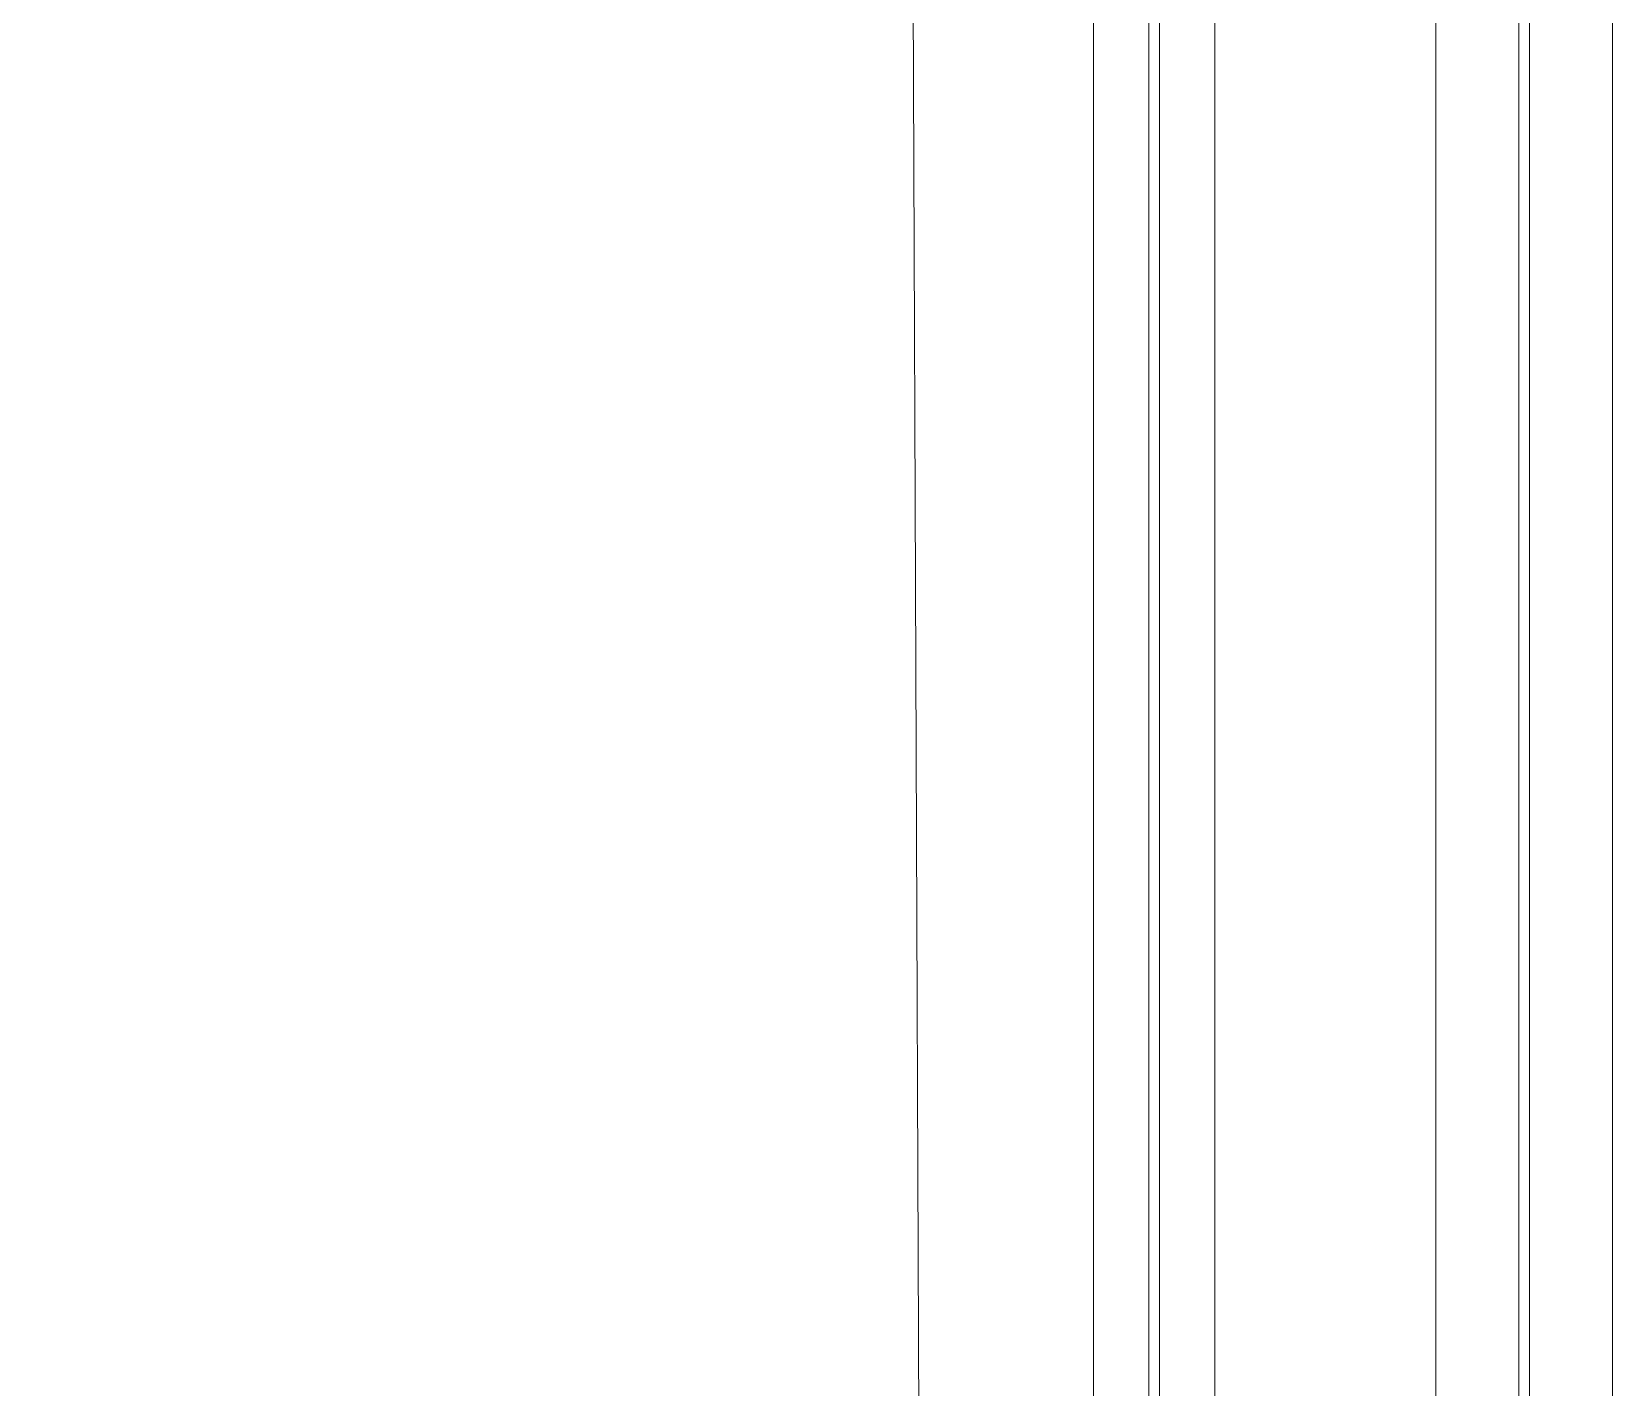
# Model space of a CAD drawing. Extents: x -1299 to 23780, y -3010 to 8106.
# Drawn here: x 4773.77 to 4785.2, y 2000.27 to 2010.08 of the extents above; entities that cross this region are included whole.
import ezdxf

# ---------------------------------------------------------------- set-up
doc = ezdxf.new("R2010")
doc.units = 0
doc.header["$LTSCALE"] = 25
doc.header["$MEASUREMENT"] = 0
doc.linetypes.add('DOT2', pattern=[0.125, 0, -0.125])
doc.linetypes.add('HIDDEN', pattern=[0.375, 0.25, -0.125])
for name, color, linetype, lineweight in [('10', 9, 'Continuous', 9), ('15', 9, 'Continuous', 9), ('20', 9, 'DOT2', 9), ('40', 9, 'Continuous', 9)]:
    doc.layers.add(name, color=color, linetype=linetype, lineweight=lineweight)

# ---------------------------------------------------------------- blocks, each defined once
blk = doc.blocks.new('*U446')
at = {"layer": '15'}
for p, q in [((-1.469, -18.947), (-72.955, -18.947)), ((-1.469, -19.347), (-72.955, -19.347)), ((-1.469, -19.423), (-72.955, -19.423)), ((-1.469, -19.823), (-72.955, -19.823)), ((-1.469, -21.423), (-72.955, -21.423)), ((-1.469, -22.023), (-72.955, -22.023)), ((-1.469, -22.099), (-72.955, -22.099)), ((-1.469, -22.699), (-72.955, -22.699))]:
    blk.add_line(p, q, dxfattribs=at)
blk = doc.blocks.new('p-zemin kat')
at = {"layer": '40'}
blk.add_lwpolyline([(4780.575, 1901.493, 0.055627), (4273.067, 1999.31), (4283.124, 2125.912, -0.05155), (4780.046, 2034.319)], format="xyb", close=True, dxfattribs=at)
at = {"layer": '10', "rotation": 90}
blk.add_blockref('*U446', (4762.5, 2016), dxfattribs=at)

msp = doc.modelspace()

# ---------------------------------------------------------------- linework, layer by layer
at = {"layer": '20', "linetype": 'HIDDEN'}
msp.add_lwpolyline([(4277.638, 2056.856, -0.053744), (4780.575, 1961.878, -0.051764)], format="xyb", dxfattribs=at)

# ---------------------------------------------------------------- block references
at = {"layer": '10'}
msp.add_blockref('p-zemin kat', (0, 0), dxfattribs=at)

doc.saveas('drawing.dxf')
